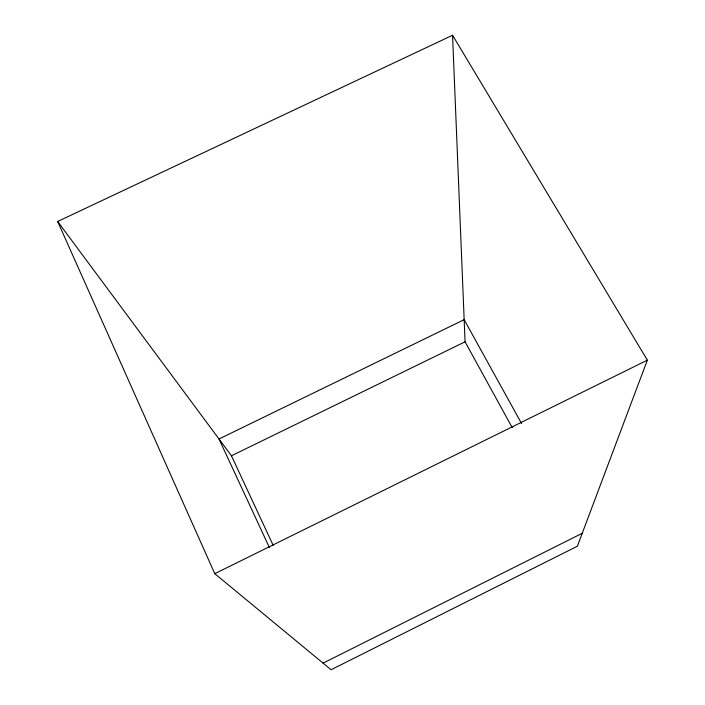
<?xml version="1.0" encoding="UTF-8"?>
<svg xmlns="http://www.w3.org/2000/svg" width="705" height="705" viewBox="0 0 705 705"><rect width="100%" height="100%" fill="white"/><g stroke="black" fill="none" stroke-linecap="round" stroke-linejoin="round"><path stroke-width="1.06" d="M647.349 360.158L577.377 546.216L331.094 669.75L214.778 573.685L57.651 221.485L452.557 35.25L647.349 360.158L214.778 573.685M323.084 663.132L582.242 533.288M57.651 221.485L231.451 455.791L465.062 341.802L452.557 35.25M521.603 423.59L464.154 319.673L218.999 439.004L269.425 547.582M465.062 341.802L512.218 427.618M231.451 455.791L273.17 545.353"/></g></svg>
